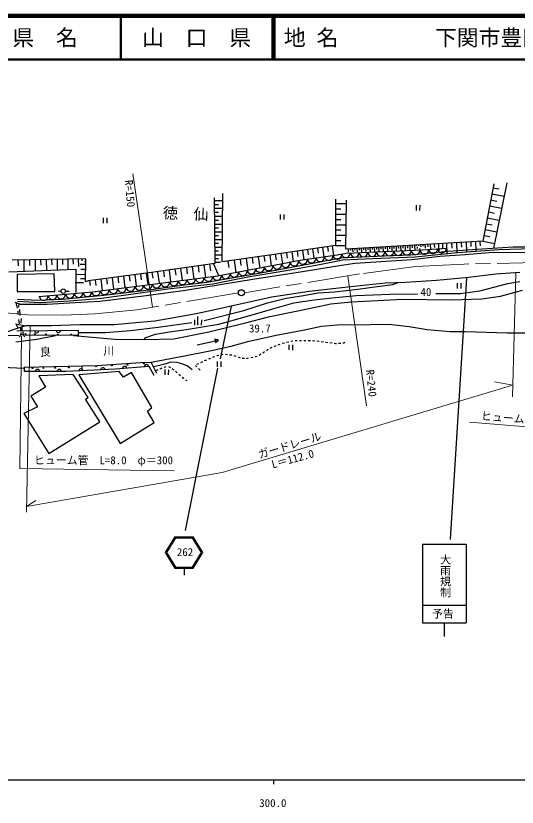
# Model space of a CAD drawing. Units: millimetres, scale not verified. Extents: x 40000 to 680000, y 20000 to 380000.
# Drawn here: x 308920 to 423866, y 198715 to 380000 of the extents above; entities that cross this region are included whole.
import ezdxf
from ezdxf.enums import TextEntityAlignment as Align

# ---------------------------------------------------------------- set-up
doc = ezdxf.new("R2010")
doc.units = ezdxf.units.MM
doc.header["$LTSCALE"] = 1000
doc.linetypes.add('CHAIN', pattern=[18.5, 12, -1.5, 3.5, -1.5])
for name, color, linetype, lineweight in [('M-BGD', 7, 'Continuous', 25), ('M-BMK', 2, 'CHAIN', 13), ('M-BMK-SRVR', 3, 'Continuous', 25), ('M-STR-HTXT', 7, 'Continuous', 13), ('M-STR-STRC', 7, 'Continuous', 25), ('M-TTL', 2, 'Continuous', 140), ('M-TTL-BAND', 7, 'Continuous', 25), ('M-TTL-LINE', 7, 'Continuous', 50), ('M-TTL-TXT', 7, 'Continuous', 50)]:
    doc.layers.add(name, color=color, linetype=linetype, lineweight=lineweight)
doc.layers.add('M-BMK-HTXT', color=7, linetype='Continuous')
doc.styles.add('@ＭＳ ゴシック', font='')
doc.styles.add('ＭＳ ゴシック', font='')
doc.styles.get('@ＭＳ ゴシック').set_extended_font_data('@MS Gothic')
doc.styles.get('ＭＳ ゴシック').set_extended_font_data('MS Gothic')

msp = doc.modelspace()

# ---------------------------------------------------------------- linework, layer by layer
at = {"layer": 'M-BGD'}
for p, q in [((418485, 341537), (415986, 328347)), ((421458, 341722), (418425, 326715)), ((356264, 323638), (356356, 339327)), ((418045, 339212), (420844, 338681)), ((418310, 340611), (419718, 340344)), ((354413, 338274), (354552, 323268)), ((354507, 337725), (356347, 337731)), ((382226, 337996), (382226, 327352)), ((384609, 326542), (384702, 337742)), ((417783, 337829), (419174, 337565)), ((354510, 336813), (355426, 336816)), ((354513, 335902), (356336, 335907)), ((382226, 337032), (384696, 337032)), ((382226, 335807), (383456, 335807)), ((400686, 336636), (400679, 335436)), ((401579, 335431), (401586, 336631)), ((417521, 336446), (420286, 335922)), ((328961, 333736), (328954, 332536)), ((329854, 332531), (329861, 333731)), ((354515, 334998), (355423, 335001)), ((354518, 334094), (356326, 334100)), ((369555, 334525), (369549, 333325)), ((370448, 333320), (370455, 334520)), ((382226, 334582), (384676, 334582)), ((417003, 333714), (419735, 333196)), ((417262, 335080), (418636, 334819)), ((354521, 333199), (355421, 333201)), ((354524, 332303), (356315, 332309)), ((382226, 333367), (383446, 333367)), ((382226, 332152), (384656, 332152)), ((416747, 332364), (418105, 332107)), ((354526, 331415), (355418, 331418)), ((354529, 330528), (356305, 330533)), ((382226, 330947), (383436, 330947)), ((416491, 331014), (419191, 330503)), ((354532, 329648), (355416, 329651)), ((354535, 328768), (356294, 328774)), ((382226, 329742), (384636, 329742)), ((382226, 328547), (383426, 328547)), ((415986, 328347), (384609, 326542)), ((412149, 328126), (412271, 325995)), ((413215, 328188), (413275, 327142)), ((414281, 328249), (414399, 326197)), ((415307, 328308), (415364, 327301)), ((415986, 328347), (418653, 327842)), ((416239, 329681), (417580, 329426)), ((354537, 327888), (355413, 327891)), ((354540, 327009), (356284, 327014)), ((382226, 327352), (369245, 325495)), ((375802, 326433), (375967, 325279)), ((376974, 326601), (377280, 324466)), ((378110, 326763), (378270, 325646)), ((379246, 326926), (379549, 324804)), ((380346, 327083), (380501, 326001)), ((381446, 327241), (381751, 325110)), ((382226, 327352), (384616, 327352)), ((385109, 326571), (385148, 325876)), ((385608, 326600), (385628, 326245)), ((386107, 326629), (386149, 325905)), ((386606, 326657), (386627, 326288)), ((387105, 326686), (387149, 325933)), ((387604, 326715), (387626, 326331)), ((388104, 326743), (388149, 325961)), ((388603, 326772), (388626, 326374)), ((389102, 326801), (389149, 325990)), ((389601, 326830), (389625, 326417)), ((390100, 326858), (390149, 326018)), ((390599, 326887), (390624, 326460)), ((391099, 326916), (391149, 326046)), ((391598, 326944), (391623, 326502)), ((392097, 326973), (392149, 326075)), ((392596, 327002), (392622, 326545)), ((393095, 327031), (393149, 326103)), ((393594, 327059), (393622, 326588)), ((394094, 327088), (394149, 326132)), ((394593, 327117), (394621, 326631)), ((395092, 327145), (395149, 326160)), ((395591, 327174), (395620, 326674)), ((396090, 327203), (396149, 326188)), ((396598, 327232), (396627, 326717)), ((397105, 327261), (397165, 326217)), ((397627, 327291), (397657, 326762)), ((398149, 327321), (398211, 326247)), ((398686, 327352), (398717, 326807)), ((399223, 327383), (399287, 326277)), ((399776, 327415), (399808, 326854)), ((400330, 327425), (400394, 326309)), ((400723, 327469), (400731, 327326)), ((400910, 327076), (400932, 326700)), ((401222, 327498), (401231, 327343)), ((401491, 326726), (401513, 326341)), ((401722, 327527), (401749, 327049)), ((402221, 327555), (402239, 327233)), ((402720, 327584), (402767, 326771)), ((403332, 327619), (403362, 327110)), ((403945, 327655), (404015, 326430)), ((404867, 327708), (404911, 326940)), ((405789, 327761), (405895, 325917)), ((406711, 327814), (406773, 326737)), ((407633, 327867), (407765, 325565)), ((415821, 326545), (408024, 325983)), ((408783, 327933), (408848, 326804)), ((409934, 327999), (410061, 325784)), ((410178, 325772), (419638, 326474)), ((411041, 328063), (411104, 326976)), ((422963, 327013), (415821, 326545)), ((419638, 326474), (427295, 326709)), ((426850, 326966), (422963, 327013)), ((354543, 326137), (355411, 326139)), ((354545, 325265), (356273, 325270)), ((369245, 325495), (356264, 323638)), ((363084, 324614), (363278, 323260)), ((364460, 324811), (364827, 322247)), ((365793, 325002), (365981, 323690)), ((367126, 325192), (367476, 322745)), ((368417, 325377), (368598, 324106)), ((369707, 325561), (370041, 323228)), ((370957, 325740), (371133, 324510)), ((372207, 325919), (372526, 323695)), ((373418, 326092), (373589, 324901)), ((374629, 326266), (374936, 324116)), ((386529, 324671), (383438, 324461)), ((393460, 324952), (386529, 324671)), ((390791, 324414), (400508, 324789)), ((399454, 325187), (393460, 324952)), ((408024, 325983), (399454, 325187)), ((406134, 324859), (399794, 324119)), ((400508, 324789), (410178, 325772)), ((411965, 325276), (406134, 324859)), ((418352, 325785), (411965, 325276)), ((426821, 325739), (418352, 325785)), ((324980, 324333), (308088, 324009)), ((309414, 324034), (309439, 322722)), ((310739, 324059), (310789, 321461)), ((312039, 324084), (312063, 322798)), ((313338, 324109), (313387, 321563)), ((314611, 324134), (314635, 322873)), ((315884, 324158), (315932, 321662)), ((317132, 324182), (317156, 322947)), ((318380, 324206), (318427, 321760)), ((319603, 324229), (319626, 323019)), ((320826, 324253), (320872, 321856)), ((322025, 324276), (322047, 323089)), ((323223, 324299), (323256, 322591)), ((324968, 323017), (323688, 323028)), ((324077, 324315), (324086, 323876)), ((324974, 323656), (324645, 323659)), ((324931, 324332), (324932, 324285)), ((324933, 319057), (324980, 324333)), ((324979, 324296), (324944, 324297)), ((354552, 323268), (340020, 321186)), ((350689, 322715), (350880, 321251)), ((352018, 322905), (352388, 320087)), ((353353, 323096), (353549, 321596)), ((354212, 323220), (355419, 320485)), ((354548, 324401), (355408, 324404)), ((354551, 323537), (355812, 323541)), ((357537, 323821), (357743, 322379)), ((358956, 324024), (359358, 321218)), ((360332, 324220), (360532, 322823)), ((361708, 324417), (362092, 321732)), ((376203, 323103), (368476, 321674)), ((371801, 321838), (378896, 323103)), ((383134, 322731), (373230, 321111)), ((383438, 324461), (376203, 323103)), ((378896, 323103), (383860, 324133)), ((386651, 323286), (383134, 322731)), ((383860, 324133), (390791, 324414)), ((399794, 324119), (386651, 323286)), ((307301, 321324), (322666, 321926)), ((317748, 320886), (309233, 320747)), ((317841, 316814), (317748, 320886)), ((322666, 321926), (322643, 316650)), ((324958, 321854), (323811, 321864)), ((340020, 321186), (325535, 319288)), ((338813, 321027), (339157, 318401)), ((340126, 321200), (340298, 319884)), ((341439, 321372), (341784, 318736)), ((342753, 321577), (342930, 320224)), ((344068, 321766), (344421, 319072)), ((345389, 321955), (345571, 320565)), ((346709, 322144), (347067, 319409)), ((348034, 322334), (348221, 320908)), ((349359, 322524), (349723, 319747)), ((368476, 321674), (360679, 320316)), ((362107, 320223), (371801, 321838)), ((373230, 321111), (363743, 319676)), ((424455, 321206), (418948, 320789)), ((309233, 320747), (309233, 316860)), ((324948, 320691), (322622, 320712)), ((324940, 319762), (323764, 319772)), ((325535, 319288), (324933, 319057)), ((325800, 319323), (325941, 318245)), ((327095, 319493), (327264, 318200)), ((328389, 319662), (328729, 317072)), ((329689, 319832), (329859, 318535)), ((330988, 320003), (331329, 317404)), ((332288, 320173), (332458, 318871)), ((333587, 320343), (333929, 317735)), ((334891, 320514), (335063, 319208)), ((336195, 320685), (336538, 318067)), ((337504, 320856), (337676, 319545)), ((363743, 319676), (347823, 317085)), ((360679, 320316), (352741, 318888)), ((354076, 318607), (362107, 320223)), ((405342, 319355), (398238, 318938)), ((412770, 320049), (405342, 319355)), ((418948, 320789), (412770, 320049)), ((421701, 318684), (424478, 319147)), ((324415, 318837), (322556, 318854)), ((335297, 316265), (343773, 317483)), ((347613, 318326), (338786, 317062)), ((343773, 317483), (354076, 318607)), ((352741, 318888), (347613, 318326)), ((386437, 317966), (376187, 316856)), ((381948, 316786), (387317, 317388)), ((393680, 318730), (386437, 317966)), ((387317, 317388), (391759, 317990)), ((391759, 317990), (395346, 318452)), ((398238, 318938), (393680, 318730)), ((395346, 318452), (396414, 318855)), ((410127, 318751), (410120, 317551)), ((411020, 317546), (411027, 318746)), ((415292, 317018), (421701, 318684)), ((309233, 316860), (317841, 316814)), ((319288, 316918), (318654, 316850)), ((329092, 315961), (319539, 315024)), ((320300, 316953), (321119, 316924)), ((338799, 315835), (328155, 314539)), ((328530, 315329), (335297, 316265)), ((338786, 317062), (329092, 315961)), ((347823, 317085), (338799, 315835)), ((367625, 315514), (361748, 314218)), ((376187, 316856), (367625, 315514)), ((370865, 315352), (374428, 315838)), ((374428, 315838), (378223, 316509)), ((378223, 316509), (381948, 316786)), ((381486, 315375), (386946, 315953)), ((386946, 315953), (394721, 316254)), ((394721, 316254), (401038, 316300)), ((405226, 316370), (410895, 316393)), ((410895, 316393), (415292, 317018)), ((415732, 315167), (420012, 315814)), ((420012, 315814), (425103, 317180)), ((310014, 313845), (308765, 314308)), ((308944, 314258), (309199, 313005)), ((309283, 314650), (314528, 314345)), ((313989, 314767), (309306, 315048)), ((309593, 314188), (309570, 313283)), ((316123, 313891), (310014, 313845)), ((319539, 315024), (313989, 314767)), ((314528, 314345), (321201, 314673)), ((322509, 314215), (316123, 313891)), ((321201, 314673), (328530, 315329)), ((328155, 314539), (322509, 314215)), ((361748, 314218), (355199, 312806)), ((361192, 312529), (366607, 314218)), ((366607, 314218), (370865, 315352)), ((367880, 312899), (372623, 314241)), ((372623, 314241), (377320, 314958)), ((373988, 312506), (381162, 314033)), ((377320, 314958), (381486, 315375)), ((381162, 314033), (385882, 314449)), ((385882, 314449), (391852, 314773)), ((391852, 314773), (397660, 315120)), ((397660, 315120), (408720, 314958)), ((408720, 314958), (415732, 315167)), ((309408, 312402), (309361, 311544)), ((309779, 312704), (309872, 311381)), ((355199, 312806), (350271, 311696)), ((352099, 310238), (361192, 312529)), ((361540, 311025), (367880, 312899)), ((367139, 311140), (373988, 312506)), ((309570, 310453), (309709, 309410)), ((310127, 310685), (310103, 309572)), ((340807, 310076), (337290, 309729)), ((345597, 310909), (340807, 310076)), ((350271, 311696), (345597, 310909)), ((349857, 310361), (349850, 309161)), ((350650, 309157), (350661, 311157)), ((351457, 310352), (351450, 309152)), ((355454, 309382), (361540, 311025)), ((361308, 309613), (367139, 311140)), ((310356, 308757), (303983, 306639)), ((308825, 309428), (311212, 309012)), ((308945, 309407), (309464, 308461)), ((309999, 308563), (309978, 307856)), ((310322, 308746), (310289, 307925)), ((311212, 309012), (310356, 308757)), ((317112, 308988), (311212, 309012)), ((323614, 309197), (317112, 308988)), ((331505, 309243), (323614, 309197)), ((337290, 309729), (331505, 309243)), ((335230, 307878), (341570, 308641)), ((341570, 308641), (349253, 309729)), ((348003, 308155), (355454, 309382)), ((353209, 307646), (361308, 309613)), ((374706, 307970), (379010, 308896)), ((379010, 308896), (382619, 309174)), ((382619, 309174), (390163, 309266)), ((390163, 309266), (394467, 309359)), ((394467, 309359), (399094, 308803)), ((399094, 308803), (403260, 308109)), ((306256, 306864), (309643, 306794)), ((309178, 307848), (323179, 307983)), ((309756, 306406), (309999, 306811)), ((309999, 306811), (310057, 307020)), ((310028, 306916), (310231, 306997)), ((310057, 307484), (310057, 307020)), ((310231, 306997), (310370, 306985)), ((310370, 306985), (310486, 306974)), ((310486, 306974), (310602, 306927)), ((310533, 307623), (310602, 306927)), ((310602, 306927), (310695, 306858)), ((310695, 306858), (310776, 306753)), ((310776, 306753), (310811, 306649)), ((310811, 306649), (310834, 306556)), ((310834, 306556), (310857, 306475)), ((323223, 306742), (310938, 306810)), ((313722, 305907), (317990, 306788)), ((322159, 306748), (331632, 305911)), ((323179, 307983), (323223, 306742)), ((323199, 307438), (329422, 307461)), ((329422, 307461), (335230, 307878)), ((338701, 306327), (340923, 307091)), ((340923, 307091), (344185, 307600)), ((344185, 307600), (348003, 308155)), ((345180, 306027), (353209, 307646)), ((362118, 305379), (368643, 306860)), ((368643, 306860), (374706, 307970)), ((403260, 308109), (408489, 307693)), ((408489, 307693), (411960, 307693)), ((411960, 307693), (421632, 307369)), ((421632, 307369), (426407, 307369)), ((308897, 305350), (313722, 305907)), ((331632, 305911), (338470, 305865)), ((338371, 305865), (338701, 306327)), ((338470, 305865), (345180, 306027)), ((350492, 304622), (355370, 305719)), ((355370, 305719), (354556, 305920)), ((354556, 305920), (354720, 305188)), ((354720, 305188), (355370, 305719)), ((358277, 304361), (362118, 305379)), ((369084, 304635), (369548, 304819)), ((370018, 304989), (370505, 305101)), ((370992, 305213), (371479, 305326)), ((371550, 304647), (371543, 303447)), ((371967, 305438), (372454, 305551)), ((372443, 303442), (372450, 304642)), ((372949, 305593), (373449, 305599)), ((373949, 305604), (374449, 305609)), ((374949, 305615), (375449, 305620)), ((375949, 305626), (376449, 305631)), ((376949, 305633), (377445, 305571)), ((377941, 305508), (378437, 305445)), ((378933, 305382), (379429, 305319)), ((379925, 305256), (380421, 305194)), ((380917, 305131), (381413, 305068)), ((381909, 305005), (382226, 304965)), ((382226, 304965), (382407, 304969)), ((382907, 304978), (383406, 304988)), ((383406, 304988), (383406, 304988)), ((383902, 305054), (384100, 305081)), ((384100, 305081), (384353, 305242)), ((347564, 302139), (353765, 303296)), ((353765, 303296), (358277, 304361)), ((365533, 302830), (365956, 303097)), ((366379, 303363), (366802, 303630)), ((367225, 303896), (367232, 303901)), ((367232, 303901), (367689, 304082)), ((368154, 304266), (368619, 304451)), ((339951, 300647), (347564, 302139)), ((352214, 301036), (352677, 301223)), ((353141, 301410), (353605, 301597)), ((354069, 301784), (354532, 301971)), ((354996, 302158), (355130, 302212)), ((355130, 302212), (355479, 302277)), ((355971, 302370), (356462, 302463)), ((356956, 302484), (357452, 302424)), ((357948, 302363), (358445, 302302)), ((358933, 302209), (359398, 302027)), ((359864, 301844), (360329, 301662)), ((360815, 301570), (361314, 301542)), ((361812, 301531), (362301, 301633)), ((362791, 301735), (363280, 301838)), ((363770, 301940), (364259, 302042)), ((364687, 302297), (365110, 302564)), ((305739, 299530), (310876, 299253)), ((310877, 298486), (310897, 299531)), ((310897, 299531), (327574, 299918)), ((327574, 299918), (337537, 300576)), ((339511, 299686), (331772, 299028)), ((337537, 300576), (339951, 300647)), ((340633, 297635), (339511, 299686)), ((341286, 298049), (339951, 300647)), ((341889, 299928), (340520, 299580)), ((343072, 300229), (341889, 299928)), ((342010, 299166), (342472, 299356)), ((342937, 299539), (343422, 299661)), ((344441, 300670), (343072, 300229)), ((343895, 299656), (344349, 299445)), ((345949, 300577), (344441, 300670)), ((344782, 299203), (345166, 298882)), ((346946, 300253), (345949, 300577)), ((348199, 299789), (346946, 300253)), ((349335, 298930), (348199, 299789)), ((350450, 299571), (350100, 299928)), ((350411, 300170), (350861, 300388)), ((351150, 298856), (350800, 299214)), ((351311, 300605), (351761, 300823)), ((355080, 300796), (355074, 299596)), ((355974, 299591), (355980, 300791)), ((320396, 298486), (310877, 298486)), ((322052, 297840), (314185, 297562)), ((314185, 297562), (315758, 294924)), ((331772, 299028), (320396, 298486)), ((325523, 292564), (322052, 297840)), ((332604, 298488), (323348, 297747)), ((323348, 297747), (332881, 282012)), ((333576, 297192), (332604, 298488)), ((335427, 298256), (333576, 297192)), ((340101, 290250), (335427, 298256)), ((341085, 298787), (341547, 298977)), ((343064, 298941), (343058, 297741)), ((343958, 297736), (343964, 298936)), ((345550, 298562), (345933, 298241)), ((346315, 297918), (346691, 297588)), ((347067, 297259), (347355, 297005)), ((347355, 297005), (347450, 296938)), ((347856, 296647), (348165, 296427)), ((315758, 294924), (312380, 292888)), ((312380, 292888), (313861, 290435)), ((324875, 292194), (325523, 292564)), ((328161, 286964), (324875, 292194)), ((313861, 290435), (310760, 288862)), ((339129, 289463), (340101, 290250)), ((310760, 288862), (316453, 279699)), ((340656, 286825), (339129, 289463)), ((316453, 279699), (328161, 286964)), ((332881, 282012), (340656, 286825))]:
    msp.add_line(p, q, dxfattribs=at)
msp.add_lwpolyline([(314214, 315707), (326507, 316789), (340853, 318617), (355199, 320445), (356727, 320723), (374098, 323991), (382596, 325258), (384627, 325634), (402103, 326357), (407696, 326791)], dxfattribs=at)
for centre, radius in [((319788, 316925), 500), ((311112, 307088), 100), ((313259, 307069), 100), ((315813, 307030), 100), ((318560, 307011), 100), ((321579, 306972), 100), ((312715, 299299), 100), ((315230, 299337), 100), ((317920, 299376), 100), ((321054, 299434), 100), ((324091, 299589), 100), ((327322, 299724), 100), ((330940, 299918), 100), ((334558, 300073), 100), ((338273, 300382), 100)]:
    msp.add_circle(centre, radius, dxfattribs=at)
for centre, radius, start, end in [((400589, 326295), 1000, 182.36938, 2.36938), ((402586, 326395), 1000, 183.36308, 4.44272), ((404580, 326549), 1000, 184.43495, 4.43495), ((406574, 326704), 1000, 184.43495, 4.43495), ((376702, 324379), 1000, 188.47926, 8.47926), ((378680, 324674), 1000, 188.47926, 8.47926), ((380658, 324969), 1000, 188.47926, 8.47926), ((382636, 325266), 1000, 188.56027, 10.49218), ((384603, 325630), 1000, 190.48446, 2.57475), ((386601, 325716), 1000, 182.36938, 2.36938), ((388599, 325799), 1000, 182.36938, 2.36938), ((390597, 325881), 1000, 182.36938, 2.36938), ((392595, 325964), 1000, 182.36938, 2.36938), ((394594, 326047), 1000, 182.36938, 2.36938), ((396592, 326129), 1000, 182.36938, 2.36938), ((398590, 326212), 1000, 182.36938, 2.36938), ((366858, 322629), 1000, 190.65536, 10.65536), ((368823, 322999), 1000, 190.65536, 10.65536), ((370789, 323369), 1000, 190.65536, 10.65536), ((372754, 323738), 1000, 190.65536, 10.65536), ((374724, 324084), 1000, 189.26912, 8.48928), ((357030, 320780), 1000, 190.41297, 10.65552), ((358996, 321150), 1000, 190.65536, 10.65536), ((360961, 321520), 1000, 190.65536, 10.65536), ((362927, 321889), 1000, 190.65536, 10.65536), ((364892, 322259), 1000, 190.65536, 10.65536), ((345142, 319164), 1000, 187.26146, 7.26146), ((347126, 319416), 1000, 187.26146, 7.26146), ((349110, 319669), 1000, 187.26146, 7.26146), ((351094, 319922), 1000, 187.26146, 7.26146), ((353078, 320175), 1000, 187.26146, 7.26146), ((355062, 320428), 1000, 187.25604, 9.88755), ((329270, 317141), 1000, 187.26146, 7.26146), ((331254, 317394), 1000, 187.26146, 7.26146), ((333238, 317647), 1000, 187.26146, 7.26146), ((335222, 317900), 1000, 187.26146, 7.26146), ((337206, 318152), 1000, 187.26146, 7.26146), ((339190, 318405), 1000, 187.26146, 7.26146), ((341174, 318658), 1000, 187.26146, 7.26146), ((343158, 318911), 1000, 187.26146, 7.26146), ((315336, 315806), 1000, 185.02907, 5.02907), ((317328, 315981), 1000, 185.02907, 5.02907), ((319320, 316157), 1000, 185.02907, 5.02907), ((321313, 316332), 1000, 185.02907, 5.02907), ((323305, 316507), 1000, 185.02907, 5.02907), ((325297, 316683), 1000, 185.02907, 5.02907), ((327286, 316888), 1000, 186.7727, 7.2719), ((313679, 307891), 500, 180.55395, 0.55395), ((318678, 307940), 500, 180.55395, 0.55395), ((323879, 298652), 500, 2.72631, 182.72631), ((328874, 298890), 500, 2.72631, 182.72631), ((333863, 299206), 500, 4.85846, 184.85846), ((338845, 299629), 500, 4.85846, 184.85846), ((313883, 298486), 500, 0, 180), ((318883, 298486), 500, 0, 180)]:
    msp.add_arc(centre, radius, start, end, dxfattribs=at)
at = {"layer": 'M-BMK'}
for p, q in [((411701, 323141), (400548, 322539)), ((431276, 323534), (411701, 323141)), ((400548, 322539), (387682, 320873)), ((387682, 320873), (361330, 316575)), ((359960, 316520), (336672, 312670)), ((311658, 311537), (296641, 312809)), ((336672, 312670), (327138, 311768)), ((319803, 311398), (311658, 311537)), ((327138, 311768), (319803, 311398))]:
    msp.add_line(p, q, dxfattribs=at)
at = {"layer": 'M-BMK-SRVR'}
msp.add_circle((360644, 316575), 686, dxfattribs=at)
at = {"layer": 'M-STR-HTXT'}
for p, q in [((335784, 343788), (340261, 313264)), ((422823, 292726), (423553, 321138)), ((389317, 290630), (385020, 320370)), ((311338, 266314), (312245, 309147)), ((310248, 306615), (309853, 276329)), ((422891, 295357), (418660, 296181)), ((356261, 275394), (422532, 295307)), ((412937, 286891), (448798, 283964)), ((309853, 276329), (345202, 275771)), ((311365, 267598), (356261, 275394)), ((311365, 267598), (313528, 268982))]:
    msp.add_line(p, q, dxfattribs=at)
at = {"layer": 'M-STR-STRC'}
for p, q in [((412230, 319998), (408501, 260065)), ((355840, 301412), (358377, 313491)), ((347804, 262115), (355236, 299276)), ((345379, 260682), (343168, 257082)), ((345513, 260442), (343450, 257082)), ((345379, 260682), (349597, 260682)), ((345513, 260442), (349462, 260442)), ((351526, 257082), (349462, 260442)), ((351808, 257082), (349597, 260682)), ((402135, 258981), (412135, 258981)), ((402135, 258981), (402135, 240981)), ((412135, 258981), (412135, 240981)), ((343168, 257082), (345379, 253482)), ((343450, 257082), (345513, 253722)), ((349462, 253722), (351526, 257082)), ((349597, 253482), (351808, 257082)), ((345379, 253482), (349597, 253482)), ((345513, 253722), (349462, 253722)), ((347488, 253482), (347488, 251882)), ((402135, 244981), (412135, 244981)), ((402135, 240981), (412135, 240981)), ((407135, 240981), (407135, 237838))]:
    msp.add_line(p, q, dxfattribs=at)
at = {"layer": 'M-TTL'}
msp.add_line((680000, 380000), (40000, 380000), dxfattribs=at)
at = {"layer": 'M-TTL-BAND'}
for p, q in [((40000, 205000), (579000, 205000)), ((368000, 205000), (368000, 204000))]:
    msp.add_line(p, q, dxfattribs=at)
at = {"layer": 'M-TTL-LINE'}
for p, q in [((333000, 380000), (333000, 370000)), ((367750, 380000), (367750, 370000)), ((368250, 380000), (368250, 370000)), ((40000, 370000), (680000, 370000))]:
    msp.add_line(p, q, dxfattribs=at)

# ---------------------------------------------------------------- texts
at = {"layer": 'M-BGD', "style": 'ＭＳ ゴシック'}
for s, p in [('40', (401697, 315267)), ('39.7', (362372, 306921))]:
    msp.add_text(s, height=1833, dxfattribs=at).set_placement(p, align=Align.BOTTOM_LEFT)
for s, rotation, p in [('良', 1.854, (314483, 301500)), ('川', 0.074, (329012, 301783))]:
    msp.add_text(s, height=1833, rotation=rotation, dxfattribs=at).set_placement(p, align=Align.BOTTOM_LEFT)
at = {"layer": 'M-BMK-HTXT', "style": 'ＭＳ ゴシック'}
msp.add_text('徳  仙', height=2566, rotation=357.773, dxfattribs=at).set_placement((342550, 332845), align=Align.BOTTOM_LEFT)
at = {"layer": 'M-STR-HTXT', "style": 'ＭＳ ゴシック'}
for s, rotation, p in [('R=150', 274.945, (333365, 342273)), ('R=240', 275.707, (388666, 298792)), ('ヒューム管\u3000L=11.0\u3000φ＝400', 355.297, (415466, 286914)), ('ガードレール', 16.855, (364931, 278029)), ('L＝112.0', 15.236, (367976, 275770))]:
    msp.add_text(s, height=1833, rotation=rotation, dxfattribs=at).set_placement(p, align=Align.BOTTOM_LEFT)
msp.add_text('ヒューム管\u3000L=8.0\u3000φ＝300', height=1833, dxfattribs=at).set_placement((313090, 276719), align=Align.BOTTOM_LEFT)
at = {"layer": 'M-STR-STRC', "style": 'ＭＳ ゴシック'}
for s, p in [('262', (345843, 255682)), ('予告', (404327, 241558))]:
    msp.add_text(s, height=1833, dxfattribs=at).set_placement(p, align=Align.BOTTOM_LEFT)
at = {"layer": 'M-STR-STRC', "style": '@ＭＳ ゴシック'}
msp.add_text('大雨規制', height=1833, rotation=270, dxfattribs=at).set_placement((405924, 256695), align=Align.BOTTOM_LEFT)
at = {"layer": 'M-TTL-BAND', "style": 'ＭＳ ゴシック'}
msp.add_text('300.0', height=1833, dxfattribs=at).set_placement((367844, 198195), align=Align.BOTTOM_CENTER)
at = {"layer": 'M-TTL-TXT', "style": 'ＭＳ ゴシック'}
for s, p in [('県\u3000名', (315625, 375000)), ('山\u3000口\u3000県', (350375, 375000))]:
    msp.add_text(s, height=3666, dxfattribs=at).set_placement(p, align=Align.MIDDLE_CENTER)
for s, p in [('地 名', (370380, 375000)), ('下関市豊田町大字江良', (405024, 375000))]:
    msp.add_text(s, height=3666, dxfattribs=at).set_placement(p, align=Align.MIDDLE_LEFT)

doc.saveas('drawing.dxf')
